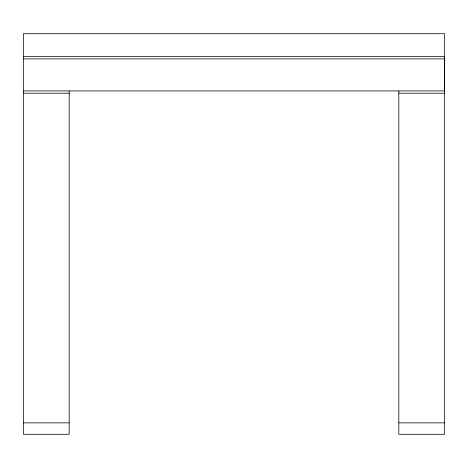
<?xml version="1.0" encoding="UTF-8"?>
<svg xmlns="http://www.w3.org/2000/svg" width="468" height="468" viewBox="0 0 468 468"><rect width="100%" height="100%" fill="white"/><g stroke="black" fill="none" stroke-linecap="round" stroke-linejoin="round"><path stroke-width="0.7" d="M23.4 56.593L444.6 56.593L444.6 90.927L23.4 90.927M23.4 58.88L444.6 58.88M23.4 93.22L69.182 93.22M398.818 93.22L444.6 93.22M23.4 422.856L69.182 422.856M398.818 422.856L444.6 422.856M398.818 90.927L398.818 434.298L444.6 434.298L444.6 33.702L23.4 33.702L23.4 434.298L69.182 434.298L69.182 90.927"/></g></svg>
